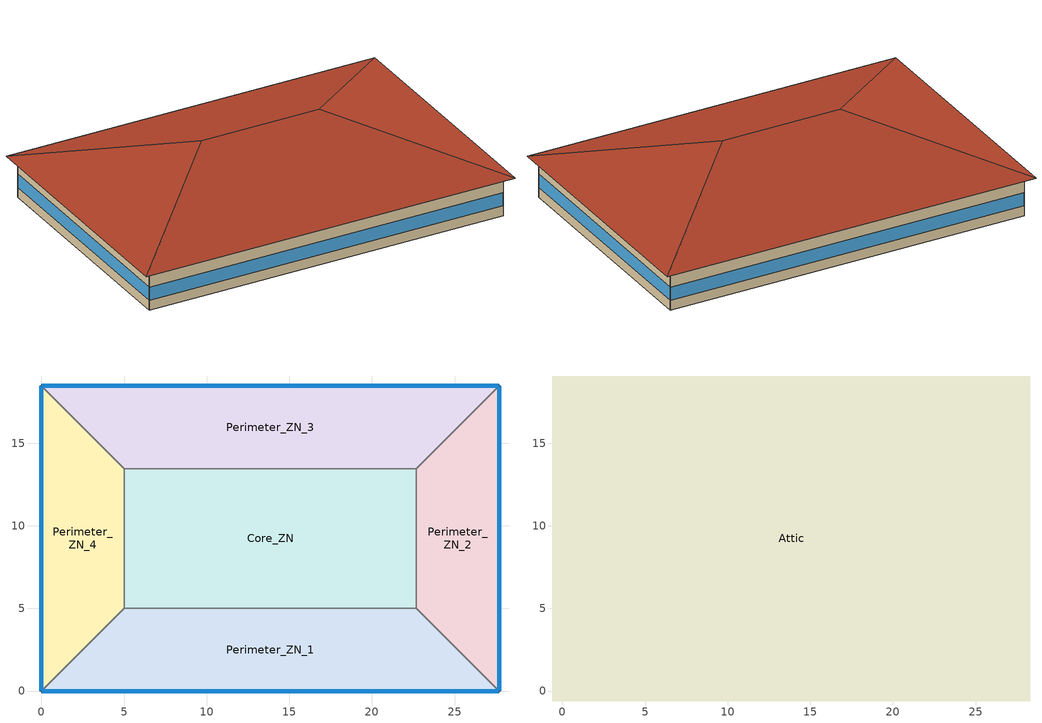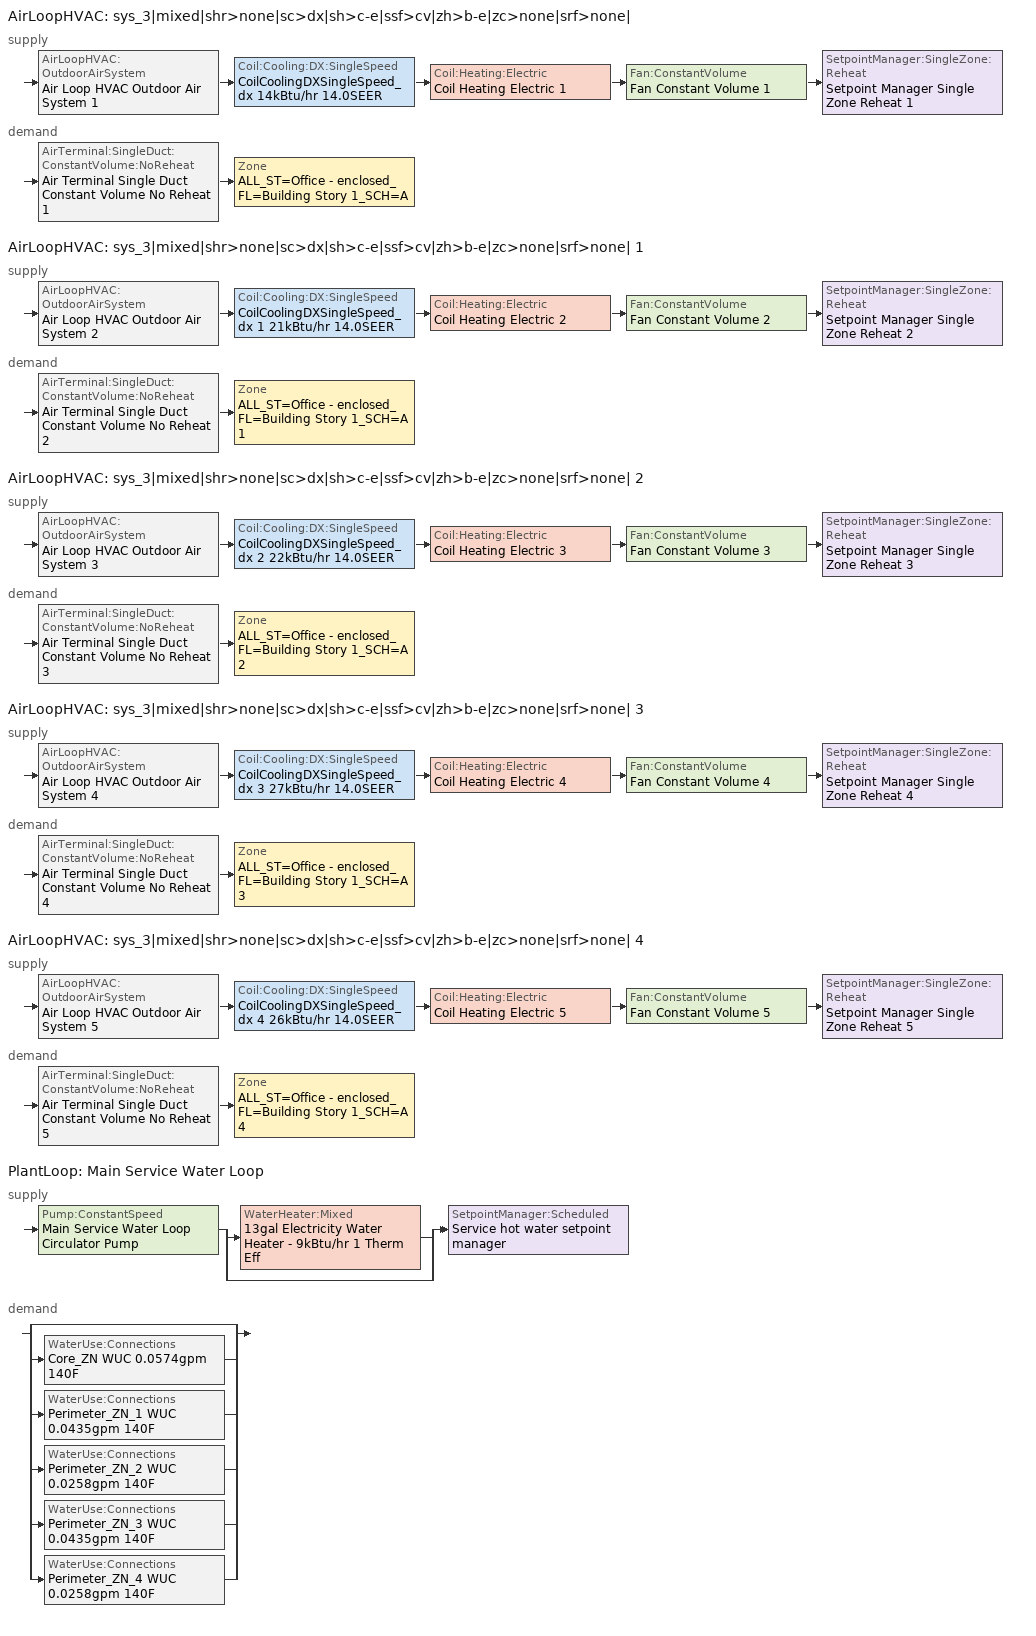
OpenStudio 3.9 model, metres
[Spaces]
Perimeter_ZN_1
 floor foundation (BTAP-Grnd-Floor-Mass:U-0.757_std): 22.69,5 27.69,0 0,0 5,5 z0
 wall outside: 0,0 27.69,0 z0:3.05
 wall to Perimeter_ZN_4: 5,5 0,0 z0:3.05
 wall to Core_ZN: 22.69,5 5,5 z0:3.05
 wall to Perimeter_ZN_2: 27.69,0 22.69,5 z0:3.05
 window (BTAP-Ext-FixedWindow:U=0.220 SHGC=0.600): 0.03,0 27.66,0 z0.76:1.78
Perimeter_ZN_2
 floor foundation (BTAP-Grnd-Floor-Mass:U-0.757_std): 27.69,18.46 27.69,0 22.69,5 22.69,13.46 z0
 wall outside: 27.69,0 27.69,18.46 z0:3.05
 wall to Perimeter_ZN_3: 27.69,18.46 22.69,13.46 z0:3.05
 wall to Core_ZN: 22.69,13.46 22.69,5 z0:3.05
 window (BTAP-Ext-FixedWindow:U=0.220 SHGC=0.600): 27.69,0.03 27.69,18.43 z0.76:1.78
Perimeter_ZN_3
 floor foundation (BTAP-Grnd-Floor-Mass:U-0.757_std): 27.69,18.46 22.69,13.46 5,13.46 0,18.46 z0
 wall outside: 27.69,18.46 0,18.46 z0:3.05
 wall to Core_ZN: 5,13.46 22.69,13.46 z0:3.05
 wall to Perimeter_ZN_4: 0,18.46 5,13.46 z0:3.05
 window (BTAP-Ext-FixedWindow:U=0.220 SHGC=0.600): 27.66,18.46 0.03,18.46 z0.76:1.78
Perimeter_ZN_4
 floor foundation (BTAP-Grnd-Floor-Mass:U-0.757_std): 0,18.46 5,13.46 5,5 0,0 z0
 wall outside: 0,18.46 0,0 z0:3.05
 wall to Core_ZN: 5,5 5,13.46 z0:3.05
 window (BTAP-Ext-FixedWindow:U=0.220 SHGC=0.600): 0,18.43 0,0.03 z0.76:1.78
Core_ZN
 floor foundation (BTAP-Grnd-Floor-Mass:U-0.757_std): 22.69,13.46 22.69,5 5,5 5,13.46 z0
Attic
 floor outside: 28.29,19.06 27.69,18.46 0,18.46 -0.6,19.06 z3.05; -0.6,19.06 0,18.46 0,0 -0.6,-0.6 z3.05; 28.29,19.06 28.29,-0.6 27.69,0 27.69,18.46 z3.05; 27.69,0 28.29,-0.6 -0.6,-0.6 0,0 z3.05
 floor to Perimeter_ZN_4: 0,18.46 5,13.46 5,5 0,0 z3.05
 floor to Perimeter_ZN_1: 22.69,5 27.69,0 0,0 5,5 z3.05
 floor to Perimeter_ZN_2: 27.69,18.46 27.69,0 22.69,5 22.69,13.46 z3.05
 floor to Core_ZN: 22.69,13.46 22.69,5 5,5 5,13.46 z3.05
 floor to Perimeter_ZN_3: 27.69,18.46 22.69,13.46 5,13.46 0,18.46 z3.05
 roof outside: 18.46,9.23,6.33 28.29,-0.6,3.05 28.29,19.06,3.05; 18.46,9.23,6.33 28.29,19.06,3.05 -0.6,19.06,3.05 9.23,9.23,6.33; 9.23,9.23,6.33 -0.6,-0.6,3.05 28.29,-0.6,3.05 18.46,9.23,6.33; 9.23,9.23,6.33 -0.6,19.06,3.05 -0.6,-0.6,3.05
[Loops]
AirLoopHVAC 'sys_3|mixed|shr>none|sc>dx|sh>c-e|ssf>cv|zh>b-e|zc>none|srf>none|'
 supply: AirLoopHVAC:OutdoorAirSystem 'Air Loop HVAC Outdoor Air System 1' > Coil:Cooling:DX:SingleSpeed 'CoilCoolingDXSingleSpeed_dx 14kBtu/hr 14.0SEER' > Coil:Heating:Electric 'Coil Heating Electric 1' > Fan:ConstantVolume 'Fan Constant Volume 1' > SetpointManager:SingleZone:Reheat 'Setpoint Manager Single Zone Reheat 1'
 demand: AirTerminal:SingleDuct:ConstantVolume:NoReheat 'Air Terminal Single Duct Constant Volume No Reheat 1' > Zone 'ALL_ST=Office - enclosed_FL=Building Story 1_SCH=A'
AirLoopHVAC 'sys_3|mixed|shr>none|sc>dx|sh>c-e|ssf>cv|zh>b-e|zc>none|srf>none| 1'
 supply: AirLoopHVAC:OutdoorAirSystem 'Air Loop HVAC Outdoor Air System 2' > Coil:Cooling:DX:SingleSpeed 'CoilCoolingDXSingleSpeed_dx 1 21kBtu/hr 14.0SEER' > Coil:Heating:Electric 'Coil Heating Electric 2' > Fan:ConstantVolume 'Fan Constant Volume 2' > SetpointManager:SingleZone:Reheat 'Setpoint Manager Single Zone Reheat 2'
 demand: AirTerminal:SingleDuct:ConstantVolume:NoReheat 'Air Terminal Single Duct Constant Volume No Reheat 2' > Zone 'ALL_ST=Office - enclosed_FL=Building Story 1_SCH=A 1'
AirLoopHVAC 'sys_3|mixed|shr>none|sc>dx|sh>c-e|ssf>cv|zh>b-e|zc>none|srf>none| 2'
 supply: AirLoopHVAC:OutdoorAirSystem 'Air Loop HVAC Outdoor Air System 3' > Coil:Cooling:DX:SingleSpeed 'CoilCoolingDXSingleSpeed_dx 2 22kBtu/hr 14.0SEER' > Coil:Heating:Electric 'Coil Heating Electric 3' > Fan:ConstantVolume 'Fan Constant Volume 3' > SetpointManager:SingleZone:Reheat 'Setpoint Manager Single Zone Reheat 3'
 demand: AirTerminal:SingleDuct:ConstantVolume:NoReheat 'Air Terminal Single Duct Constant Volume No Reheat 3' > Zone 'ALL_ST=Office - enclosed_FL=Building Story 1_SCH=A 2'
AirLoopHVAC 'sys_3|mixed|shr>none|sc>dx|sh>c-e|ssf>cv|zh>b-e|zc>none|srf>none| 3'
 supply: AirLoopHVAC:OutdoorAirSystem 'Air Loop HVAC Outdoor Air System 4' > Coil:Cooling:DX:SingleSpeed 'CoilCoolingDXSingleSpeed_dx 3 27kBtu/hr 14.0SEER' > Coil:Heating:Electric 'Coil Heating Electric 4' > Fan:ConstantVolume 'Fan Constant Volume 4' > SetpointManager:SingleZone:Reheat 'Setpoint Manager Single Zone Reheat 4'
 demand: AirTerminal:SingleDuct:ConstantVolume:NoReheat 'Air Terminal Single Duct Constant Volume No Reheat 4' > Zone 'ALL_ST=Office - enclosed_FL=Building Story 1_SCH=A 3'
AirLoopHVAC 'sys_3|mixed|shr>none|sc>dx|sh>c-e|ssf>cv|zh>b-e|zc>none|srf>none| 4'
 supply: AirLoopHVAC:OutdoorAirSystem 'Air Loop HVAC Outdoor Air System 5' > Coil:Cooling:DX:SingleSpeed 'CoilCoolingDXSingleSpeed_dx 4 26kBtu/hr 14.0SEER' > Coil:Heating:Electric 'Coil Heating Electric 5' > Fan:ConstantVolume 'Fan Constant Volume 5' > SetpointManager:SingleZone:Reheat 'Setpoint Manager Single Zone Reheat 5'
 demand: AirTerminal:SingleDuct:ConstantVolume:NoReheat 'Air Terminal Single Duct Constant Volume No Reheat 5' > Zone 'ALL_ST=Office - enclosed_FL=Building Story 1_SCH=A 4'
PlantLoop 'Main Service Water Loop'
 supply: Pump:ConstantSpeed 'Main Service Water Loop Circulator Pump' > split
  | WaterHeater:Mixed '13gal Electricity Water Heater - 9kBtu/hr 1 Therm Eff'
  | bypass
  join > SetpointManager:Scheduled 'Service hot water setpoint manager'
 demand: split
  | bypass
  | WaterUse:Connections 'Core_ZN WUC 0.0574gpm 140F'
  | WaterUse:Connections 'Perimeter_ZN_1 WUC 0.0435gpm 140F'
  | WaterUse:Connections 'Perimeter_ZN_2 WUC 0.0258gpm 140F'
  | WaterUse:Connections 'Perimeter_ZN_3 WUC 0.0435gpm 140F'
  | WaterUse:Connections 'Perimeter_ZN_4 WUC 0.0258gpm 140F'
[Site]
Calgary Intl AP_AB_CAN: Latitude {deg}=51.11; Longitude {deg}=-114.02; Time Zone {hr}=-7; Elevation {m}=1084.1; Terrain=City
[Building]
SmallOffice: North Axis {deg}=0; Default Construction Set=BTAP-Mass at hdd = 5000.0; Standards Number of Stories=1; Standards Number of Above Ground Stories=1; Standards Template=NECB2011; Standards Building Type=SmallOffice
[Site:WaterMainsTemperature]
Calculation Method=Correlation; Annual Average Outdoor Air Temperature {C}=4.69167; Maximum Difference In Monthly Average Outdoor Air Temperatures {deltaC}=24.6
[Site:GroundTemperature:BuildingSurface]
19.527, 19.502, 19.536, 19.598, 20.002, 21.64, 22.225, 22.375, 21.449, 20.121, 19.802, 19.633
[SizingPeriod:DesignDay] Barometric Pressure {Pa}=88961; Rain Indicator=No; Snow Indicator=No; Day of Month=21; Daylight Saving Time Indicator=No; Humidity Condition Type=Wetbulb; Dry-Bulb Temperature Range Modifier Type=DefaultMultipliers
Name | Maximum Dry-Bulb Temperature {C} | Daily Dry-Bulb Temperature Range {deltaC} | Wind Speed {m/s} | Wind Direction {deg} | Month | Day Type | Wetbulb or DewPoint at Maximum Dry-Bulb {C} | Solar Model Indicator | ASHRAE Clear Sky Optical Depth for Beam Irradiance | ASHRAE Clear Sky Optical Depth for Diffuse Irradiance | Sky Clearness
Calgary Intl AP Ann Clg .4% Condns DB=>MWB | 28.8 | 12.3 | 4.5 | 160 | 7 | SummerDesignDay | 16 | ASHRAETau | 0.34 | 2.419
Calgary Intl AP Ann Clg .4% Condns WB=>MDB | 25.5 | 12.3 | 4.5 | 160 | 7 | SummerDesignDay | 17.8 | ASHRAETau | 0.34 | 2.419
Calgary Intl AP Ann Htg 99.6% Condns DB | -27.7 | 0 | 2.7 | 200 | 1 | WinterDesignDay | -27.7 | ASHRAEClearSky |  |  | 0
[ClimateZones]
Climate Zone Institution Name 1=ASHRAE; Climate Zone Document Name 1=ANSI/ASHRAE Standard 169; Climate Zone Document Year 1=2006; Climate Zone Value 1=7
[Site:GroundTemperature:Shallow]
-1.6, -5.4, -6.4, -5.5, -0.4, 5.3, 10.8, 14.7, 15.8, 14, 9.5, 4
[Site:GroundTemperature:Deep]
4, 1.3, -0.4, -0.9, 0.1, 2.3, 5.2, 8, 9.9, 10.3, 9.2, 7
[Site:GroundTemperature:FCfactorMethod]
January Ground Temperature {C}=5.5; February Ground Temperature {C}=-2; March Ground Temperature {C}=-7.6; April Ground Temperature {C}=-6.3; May Ground Temperature {C}=-6.6; June Ground Temperature {C}=-0.3; July Ground Temperature {C}=4.9; August Ground Temperature {C}=10.2; September Ground Temperature {C}=13.8; October Ground Temperature {C}=17; November Ground Temperature {C}=16.6; December Ground Temperature {C}=11.1
[Material:NoMass] Roughness=Smooth; Thermal Absorptance=0.9; Solar Absorptance=0.7
Name | Thermal Resistance {m2-K/W} | Visible Absorptance
Typical Carpet Pad; Typical Carpet Pad 1 | 0.21648 | 0.8
Typical Insulation 1 | 5.91238 | 0.7
Typical Insulation 2 | 4.49096 | 0.7
Typical Insulation 3 | 6.17282 | 0.7
Typical Carpet Pad 2 | 1.25503 | 0.8
Typical Carpet Pad 3; Typical Carpet Pad 4 | 3.45515 | 0.8
Typical Insulation 4 | 0.454528 | 0.7
Typical Insulation 5 | 0.454545 | 0.7
[Material]
Name | Roughness | Thickness {m} | Conductivity {W/m-K} | Density {kg/m3} | Specific Heat {J/kg-K} | Thermal Absorptance | Solar Absorptance | Visible Absorptance
G05 25mm wood | MediumSmooth | 0.0254 | 0.15 | 608 | 1630 | 0.9 | 0.5 | 0.5
100mm Normalweight concrete floor 1 | MediumSmooth | 0.1016 | 2.31 | 2322 | 832
G01 13mm gypsum board 1 | Smooth | 0.0127 | 0.16 | 800 | 1090 | 0.9 | 0.7 | 0.5
4 in. Normalweight Concrete Floor 1 | MediumRough | 0.1016 | 2.31 | 2322 | 832 | 0.9 | 0.7 | 0.7
1IN Stucco 1 | Smooth | 0.0253 | 0.6918 | 1858 | 837 | 0.9 | 0.7 | 0.92
8IN CONCRETE HW RefBldg 1 | Rough | 0.2032 | 1.311 | 2240 | 836.8 | 0.9 | 0.7 | 0.7
1/2IN Gypsum 1 | Smooth | 0.0127 | 0.16 | 784.9 | 830 | 0.9 | 0.4 | 0.4
Metal Roof Surface 1; F08 Metal surface 1 | Smooth | 0.0008 | 45.28 | 7824 | 500 | 0.9 | 0.7 | 0.7
6 in. Normalweight Concrete Floor 1; 6 in. Normalweight Concrete Floor 2; 6 in. Normalweight Concrete Floor 3 | MediumRough | 0.1524 | 2.31 | 2322 | 832 | 0.9 | 0.7 | 0.7
Expanded Polystyrene | MediumSmooth | 0.0363959 | 0.029 | 29 | 1210
[Construction]
BTAP-Int-Partition; BTAP-Int-Door: G05 25mm wood
BTAP-Int-Floor: 100mm Normalweight concrete floor 1, Typical Carpet Pad
BTAP-Int-Wall: G01 13mm gypsum board 1, G01 13mm gypsum board 1
BTAP-Int-Ceiling: Typical Carpet Pad, 100mm Normalweight concrete floor 1
BTAP-Int-Window: SimpleGlazing
BTAP-Ext-Floor-Mass:U-0.162: Typical Insulation 1, 4 in. Normalweight Concrete Floor 1, Typical Carpet Pad 1
BTAP-Ext-Wall-Mass:U-0.21: 1IN Stucco 1, 8IN CONCRETE HW RefBldg 1, Typical Insulation 2, 1/2IN Gypsum 1
BTAP-Ext-Roof-Metal:U-0.162: Metal Roof Surface 1, Typical Insulation 3
BTAP-Grnd-Floor-Mass:U-0.757: 6 in. Normalweight Concrete Floor 1, Typical Carpet Pad 2
BTAP-Grnd-Wall-Mass:U-0.284: 6 in. Normalweight Concrete Floor 2, Typical Carpet Pad 3
BTAP-Grnd-Roof-Mass:U-0.284: 6 in. Normalweight Concrete Floor 3, Typical Carpet Pad 4
BTAP-Ext-FixedWindow:U=0.220 SHGC=0.600; BTAP-Ext-GlassDoors:U=0.220 SHGC=0.600; BTAP-Ext-Skylights:U=0.220 SHGC=0.600; BTAP-Ext-DaylightDomes:U=0.220 SHGC=0.600; BTAP-Ext-DaylightDiffuser:U=0.220 SHGC=0.600: SimpleGlazing:U=0.220 SHGC=0.600
BTAP-Ext-Door:U-2.2: F08 Metal surface 1, Typical Insulation 4
BTAP-Ext-OverHeadDoor:U-2.2: Typical Insulation 5
BTAP-Grnd-Floor-Mass:U-0.757_std: 6 in. Normalweight Concrete Floor 1, Expanded Polystyrene
[DefaultConstructionSet]
BTAP-Mass at hdd = 5000.0: Default Exterior Surface Constructions=BTAP-Mass at hdd = 5000.0; Default Interior Surface Constructions=Default Surface Constructions 2; Default Ground Contact Surface Constructions=BTAP-Mass at hdd = 5000.0 1; Default Exterior SubSurface Constructions=BTAP-Mass at hdd = 5000.0; Default Interior SubSurface Constructions=Default Sub Surface Constructions 2; Interior Partition Construction=BTAP-Int-Partition
[DefaultSurfaceConstructions]
Name | Floor Construction | Wall Construction | Roof Ceiling Construction
Default Surface Constructions 2 | BTAP-Int-Floor | BTAP-Int-Wall | BTAP-Int-Ceiling
BTAP-Mass at hdd = 5000.0 | BTAP-Ext-Floor-Mass:U-0.162 | BTAP-Ext-Wall-Mass:U-0.21 | BTAP-Ext-Roof-Metal:U-0.162
BTAP-Mass at hdd = 5000.0 1 | BTAP-Grnd-Floor-Mass:U-0.757 | BTAP-Grnd-Wall-Mass:U-0.284 | BTAP-Grnd-Roof-Mass:U-0.284
[DefaultSubSurfaceConstructions]
Name | Fixed Window Construction | Operable Window Construction | Door Construction | Glass Door Construction | Overhead Door Construction | Skylight Construction | Tubular Daylight Dome Construction | Tubular Daylight Diffuser Construction
Default Sub Surface Constructions 2 | BTAP-Int-Window | BTAP-Int-Window | BTAP-Int-Door
BTAP-Mass at hdd = 5000.0 | BTAP-Ext-FixedWindow:U=0.220 SHGC=0.600 | BTAP-Ext-FixedWindow:U=0.220 SHGC=0.600 | BTAP-Ext-Door:U-2.2 | BTAP-Ext-GlassDoors:U=0.220 SHGC=0.600 | BTAP-Ext-OverHeadDoor:U-2.2 | BTAP-Ext-Skylights:U=0.220 SHGC=0.600 | BTAP-Ext-DaylightDomes:U=0.220 SHGC=0.600 | BTAP-Ext-DaylightDiffuser:U=0.220 SHGC=0.600
[WindowMaterial:SimpleGlazingSystem] U-Factor {W/m2-K}=2.2; Solar Heat Gain Coefficient=0.6; Visible Transmittance=0.21
SimpleGlazing; SimpleGlazing:U=0.220 SHGC=0.600
[Space] Volume {m3}=Autocalculate
Name | Space Type | Building Story | Thermal Zone | Part of Total Floor Area
Perimeter_ZN_1 | Space Function Office - enclosed | Building Story 1 | ALL_ST=Office - enclosed_FL=Building Story 1_SCH=A 4 | Yes
Attic | Space Function - undefined - | Building Story 2 | ALL_ST=- undefined -_FL=Building Story 2_SCH=A | No
Perimeter_ZN_2 | Space Function Office - enclosed | Building Story 1 | ALL_ST=Office - enclosed_FL=Building Story 1_SCH=A 2 | Yes
Perimeter_ZN_3 | Space Function Office - enclosed | Building Story 1 | ALL_ST=Office - enclosed_FL=Building Story 1_SCH=A 1 | Yes
Perimeter_ZN_4 | Space Function Office - enclosed | Building Story 1 | ALL_ST=Office - enclosed_FL=Building Story 1_SCH=A 3 | Yes
Core_ZN | Space Function Office - enclosed | Building Story 1 | ALL_ST=Office - enclosed_FL=Building Story 1_SCH=A | Yes
[BuildingStory]
Name | Nominal Z Coordinate {m}
Building Story 1 | 0
Building Story 2 | 3.05
[SpaceType] Standards Building Type=Space Function
Name | Default Schedule Set | Design Specification Outdoor Air Object | Standards Space Type
Space Function - undefined - | Space Function - undefined - Schedule Set | Space Function - undefined - Ventilation | - undefined -
Space Function Office - enclosed | Space Function Office - enclosed Schedule Set | Space Function Office - enclosed Ventilation | Office - enclosed
[DesignSpecification:OutdoorAir]
Name | Outdoor Air Flow per Person {m3/s-person} | Outdoor Air Flow per Floor Area {m3/s-m2} | Outdoor Air Flow Air Changes per Hour {1/hr} | Outdoor Air Method
Space Function - undefined - Ventilation | 0 | 0 | 0
Space Function Office - enclosed Ventilation | 0.0142092 |  |  | Sum
[DefaultScheduleSet]
Name | Number of People Schedule | People Activity Level Schedule | Lighting Schedule | Electric Equipment Schedule
Space Function - undefined - Schedule Set
Space Function Office - enclosed Schedule Set | NECB-A-Occupancy | NECB-Activity | NECB-A-Lighting | NECB-A-Electric-Equipment
[ThermostatSetpoint:DualSetpoint]
Name | Heating Setpoint Temperature Schedule | Cooling Setpoint Temperature Schedule
Space Function Office - enclosed Thermostat 11; Space Function Office - enclosed Thermostat 12; Space Function Office - enclosed Thermostat 13; Space Function Office - enclosed Thermostat 14; Space Function Office - enclosed Thermostat 15 | NECB-A-Thermostat Setpoint-Heating | NECB-A-Thermostat Setpoint-Cooling
Space Function - undefined - Thermostat 3
[People:Definition]
Space Function Office - enclosed People Definition: Number of People Calculation Method=People/Area; People per Space Floor Area {person/m2}=0.0500522; Fraction Radiant=0.3
[People]
Space Function Office - enclosed People: People Definition=Space Function Office - enclosed People Definition; Space or SpaceType=Space Function Office - enclosed; Work Efficiency Schedule=Work Efficiency Schedule; Clothing Insulation Schedule=Clothing Schedule; Air Velocity Schedule=Air Velocity Schedule; Multiplier=1
[Lights:Definition]
Space Function Office - enclosed Lights Definition: Design Level Calculation Method=Watts/Area; Watts per Space Floor Area {W/m2}=11.8999; Fraction Radiant=0.5; Fraction Visible=0.2
[Lights]
Space Function Office - enclosed Lights: Lights Definition=Space Function Office - enclosed Lights Definition; Space or SpaceType=Space Function Office - enclosed; Fraction Replaceable=1
[ElectricEquipment:Definition]
Space Function Office - enclosed Elec Equip Definition: Design Level Calculation Method=Watts/Area; Watts per Space Floor Area {W/m2}=7.49994; Fraction Radiant=0.5
[ElectricEquipment]
Space Function Office - enclosed Elec Equip: Electric Equipment Definition=Space Function Office - enclosed Elec Equip Definition; Space or SpaceType=Space Function Office - enclosed
[SpaceInfiltration:DesignFlowRate] Schedule=Always On Discrete; Design Flow Rate Calculation Method=Flow/ExteriorArea; Constant Term Coefficient=0; Temperature Term Coefficient=0; Velocity Term Coefficient=0.224; Velocity Squared Term Coefficient=0
Name | Space or SpaceType | Flow per Exterior Surface Area {m3/s-m2}
Attic Infiltration | Attic | 0.000228332
Perimeter_ZN_1 Infiltration | Perimeter_ZN_1 | 0.00025
Perimeter_ZN_2 Infiltration | Perimeter_ZN_2 | 0.00025
Perimeter_ZN_3 Infiltration | Perimeter_ZN_3 | 0.00025
Perimeter_ZN_4 Infiltration | Perimeter_ZN_4 | 0.00025
[ThermalZone] Use Ideal Air Loads=No
Name | Thermostat | Primary Daylighting Control | Fraction of Zone Controlled by Primary Daylighting Control
ALL_ST=Office - enclosed_FL=Building Story 1_SCH=A | Space Function Office - enclosed Thermostat 11
ALL_ST=Office - enclosed_FL=Building Story 1_SCH=A 1 | Space Function Office - enclosed Thermostat 12 | Perimeter_ZN_3 daylighting control | 1
ALL_ST=Office - enclosed_FL=Building Story 1_SCH=A 2 | Space Function Office - enclosed Thermostat 13 | Perimeter_ZN_2 daylighting control | 1
ALL_ST=- undefined -_FL=Building Story 2_SCH=A | Space Function - undefined - Thermostat 3
ALL_ST=Office - enclosed_FL=Building Story 1_SCH=A 3 | Space Function Office - enclosed Thermostat 14 | Perimeter_ZN_4 daylighting control | 1
ALL_ST=Office - enclosed_FL=Building Story 1_SCH=A 4 | Space Function Office - enclosed Thermostat 15 | Perimeter_ZN_1 daylighting control | 1
[Sizing:Zone] Zone Cooling Design Supply Air Temperature {C}=14; Zone Heating Design Supply Air Temperature {C}=40; Zone Cooling Design Supply Air Humidity Ratio {kg-H2O/kg-air}=0.0085; Zone Heating Design Supply Air Humidity Ratio {kg-H2O/kg-air}=0.008; Cooling Design Air Flow Method=DesignDay; Heating Design Air Flow Method=DesignDay; Account for Dedicated Outdoor Air System=No; Dedicated Outdoor Air System Control Strategy=NeutralSupplyAir; Dedicated Outdoor Air Low Setpoint Temperature for Design {C}=autosize; Dedicated Outdoor Air High Setpoint Temperature for Design {C}=autosize; Zone Load Sizing Method=Sensible Load Only No Latent Load; Zone Latent Cooling Design Supply Air Humidity Ratio Input Method=HumidityRatioDifference; Zone Cooling Design Supply Air Humidity Ratio Difference {kgWater/kgDryAir}=0.005; Zone Latent Heating Design Supply Air Humidity Ratio Input Method=HumidityRatioDifference; Zone Humidification Design Supply Air Humidity Ratio Difference {kgWater/kgDryAir}=0.005; Sizing Option=Coincident
Name | Zone Cooling Design Supply Air Temperature Input Method | Zone Cooling Design Supply Air Temperature Difference {deltaC} | Zone Heating Design Supply Air Temperature Input Method | Zone Heating Design Supply Air Temperature Difference {deltaC} | Zone Heating Sizing Factor | Zone Cooling Sizing Factor
ALL_ST=Office - enclosed_FL=Building Story 1_SCH=A; ALL_ST=Office - enclosed_FL=Building Story 1_SCH=A 1; ALL_ST=Office - enclosed_FL=Building Story 1_SCH=A 2; ALL_ST=Office - enclosed_FL=Building Story 1_SCH=A 3; ALL_ST=Office - enclosed_FL=Building Story 1_SCH=A 4 | TemperatureDifference | 11 | TemperatureDifference | 21 | 1.3 | 1.1
ALL_ST=- undefined -_FL=Building Story 2_SCH=A | SupplyAirTemperature | 11.11 | SupplyAirTemperature | 11.11
[Zone equipment]
ALL_ST=Office - enclosed_FL=Building Story 1_SCH=A: Zone HVAC Baseboard Convective Electric 1, Air Terminal Single Duct Constant Volume No Reheat 1
ALL_ST=Office - enclosed_FL=Building Story 1_SCH=A 1: Zone HVAC Baseboard Convective Electric 2, Air Terminal Single Duct Constant Volume No Reheat 2
ALL_ST=Office - enclosed_FL=Building Story 1_SCH=A 2: Zone HVAC Baseboard Convective Electric 3, Air Terminal Single Duct Constant Volume No Reheat 3
ALL_ST=Office - enclosed_FL=Building Story 1_SCH=A 3: Zone HVAC Baseboard Convective Electric 4, Air Terminal Single Duct Constant Volume No Reheat 4
ALL_ST=Office - enclosed_FL=Building Story 1_SCH=A 4: Zone HVAC Baseboard Convective Electric 5, Air Terminal Single Duct Constant Volume No Reheat 5
[Foundation:Kiva]
Bldg Kiva Foundation: Wall Height Above Grade {m}=0; Wall Depth Below Slab {m}=0
[SurfaceProperty:ExposedFoundationPerimeter] Exposed Perimeter Calculation Method=TotalExposedPerimeter
Name | Total Exposed Perimeter {m}
Core_ZN_floor | 0
Perimeter_ZN_3_floor; Perimeter_ZN_1_floor | 27.69
Perimeter_ZN_2_floor; Perimeter_ZN_4_floor | 18.46
[Foundation:Kiva:Settings]

[AirLoopHVAC] Design Supply Air Flow Rate {m3/s}=autosize; Design Return Air Flow Fraction of Supply Air Flow=1
Name | Availability Schedule
sys_3|mixed|shr>none|sc>dx|sh>c-e|ssf>cv|zh>b-e|zc>none|srf>none| | sys_3|mixed|shr>none|sc>dx|sh>c-e|ssf>cv|zh>b-e|zc>none|srf>none| Occ Sch
sys_3|mixed|shr>none|sc>dx|sh>c-e|ssf>cv|zh>b-e|zc>none|srf>none| 1 | sys_3|mixed|shr>none|sc>dx|sh>c-e|ssf>cv|zh>b-e|zc>none|srf>none| 1 Occ Sch
sys_3|mixed|shr>none|sc>dx|sh>c-e|ssf>cv|zh>b-e|zc>none|srf>none| 2 | sys_3|mixed|shr>none|sc>dx|sh>c-e|ssf>cv|zh>b-e|zc>none|srf>none| 2 Occ Sch
sys_3|mixed|shr>none|sc>dx|sh>c-e|ssf>cv|zh>b-e|zc>none|srf>none| 3 | sys_3|mixed|shr>none|sc>dx|sh>c-e|ssf>cv|zh>b-e|zc>none|srf>none| 3 Occ Sch
sys_3|mixed|shr>none|sc>dx|sh>c-e|ssf>cv|zh>b-e|zc>none|srf>none| 4 | sys_3|mixed|shr>none|sc>dx|sh>c-e|ssf>cv|zh>b-e|zc>none|srf>none| 4 Occ Sch
[Sizing:System] Type of Load to Size On=Sensible; Design Outdoor Air Flow Rate {m3/s}=Autosize; Central Heating Maximum System Air Flow Ratio=1; Preheat Design Temperature {C}=7; Preheat Design Humidity Ratio {kg-H2O/kg-Air}=0.008; Precool Design Temperature {C}=13; Precool Design Humidity Ratio {kg-H2O/kg-Air}=0.008; Central Cooling Design Supply Air Temperature {C}=13; Central Heating Design Supply Air Temperature {C}=43; Sizing Option=NonCoincident; 100% Outdoor Air in Cooling=No; 100% Outdoor Air in Heating=No; Central Cooling Design Supply Air Humidity Ratio {kg-H2O/kg-Air}=0.0085; Central Heating Design Supply Air Humidity Ratio {kg-H2O/kg-Air}=0.008; Cooling Design Air Flow Method=DesignDay; Cooling Design Air Flow Rate {m3/s}=0; Heating Design Air Flow Method=DesignDay; Heating Design Air Flow Rate {m3/s}=0; System Outdoor Air Method=ZoneSum; Zone Maximum Outdoor Air Fraction=1; Cooling Supply Air Flow Rate Per Floor Area {m3/s-m2}=0.00996765; Cooling Fraction of Autosized Cooling Supply Air Flow Rate=1; Cooling Supply Air Flow Rate Per Unit Cooling Capacity {m3/s-W}=3.94755e-05; Heating Supply Air Flow Rate Per Floor Area {m3/s-m2}=0.00996765; Heating Fraction of Autosized Heating Supply Air Flow Rate=1; Heating Fraction of Autosized Cooling Supply Air Flow Rate=1; Heating Supply Air Flow Rate Per Unit Heating Capacity {m3/s-W}=3.15882e-05; Cooling Design Capacity Method=CoolingDesignCapacity; Cooling Design Capacity {W}=autosize; Cooling Design Capacity Per Floor Area {W/m2}=234.7; Fraction of Autosized Cooling Design Capacity=1; Heating Design Capacity Method=HeatingDesignCapacity; Heating Design Capacity {W}=autosize; Heating Design Capacity Per Floor Area {W/m2}=157; Fraction of Autosized Heating Design Capacity=1; Central Cooling Capacity Control Method=OnOff; Occupant Diversity=autosize
sys_3|mixed|shr>none|sc>dx|sh>c-e|ssf>cv|zh>b-e|zc>none|srf>none|; sys_3|mixed|shr>none|sc>dx|sh>c-e|ssf>cv|zh>b-e|zc>none|srf>none| 1; sys_3|mixed|shr>none|sc>dx|sh>c-e|ssf>cv|zh>b-e|zc>none|srf>none| 2; sys_3|mixed|shr>none|sc>dx|sh>c-e|ssf>cv|zh>b-e|zc>none|srf>none| 3; sys_3|mixed|shr>none|sc>dx|sh>c-e|ssf>cv|zh>b-e|zc>none|srf>none| 4
[Fan:ConstantVolume] Availability Schedule=Always On Discrete; Fan Total Efficiency=0.39975; Pressure Rise {Pa}=640; Maximum Flow Rate {m3/s}=AutoSize; Motor Efficiency=0.615
Fan Constant Volume 1; Fan Constant Volume 2; Fan Constant Volume 3; Fan Constant Volume 4; Fan Constant Volume 5
[Coil:Cooling:DX:SingleSpeed] Availability Schedule=Always On Discrete; Rated Total Cooling Capacity {W}=autosize; Rated Sensible Heat Ratio=autosize; Rated COP {W/W}=3.8248; Rated Air Flow Rate {m3/s}=autosize; Rated Evaporator Fan Power Per Volume Flow Rate 2017 {W/(m3/s)}=773.3; Rated Evaporator Fan Power Per Volume Flow Rate 2023 {W/(m3/s)}=934.4; Total Cooling Capacity Function of Temperature Curve=DXCOOL-NECB2011-REF-CAPFT; Total Cooling Capacity Function of Flow Fraction Curve=DXCOOL-NECB2011-REF-CAPFFLOW; Energy Input Ratio Function of Temperature Curve=DXCOOL-NECB2011-REF-COOLEIRFT; Energy Input Ratio Function of Flow Fraction Curve=DXCOOL-NECB2011-REF-COOLEIRFFLOW; Part Load Fraction Correlation Curve=DXCOOL-NECB2011-REF-COOLPLFFPLR; Minimum Outdoor Dry-Bulb Temperature for Compressor Operation {C}=-25; Nominal Time for Condensate Removal to Begin {s}=0; Ratio of Initial Moisture Evaporation Rate and Steady State Latent Capacity=0; Maximum Cycling Rate {cycles/hr}=0; Latent Capacity Time Constant {s}=0; Condenser Type=AirCooled; Evaporative Condenser Effectiveness=0.9; Evaporative Condenser Air Flow Rate {m3/s}=autosize; Evaporative Condenser Pump Rated Power Consumption {W}=autosize; Crankcase Heater Capacity {W}=0; Maximum Outdoor Dry-Bulb Temperature for Crankcase Heater Operation {C}=10; Basin Heater Capacity {W/K}=0; Basin Heater Setpoint Temperature {C}=2
CoilCoolingDXSingleSpeed_dx 14kBtu/hr 14.0SEER; CoilCoolingDXSingleSpeed_dx 1 21kBtu/hr 14.0SEER; CoilCoolingDXSingleSpeed_dx 2 22kBtu/hr 14.0SEER; CoilCoolingDXSingleSpeed_dx 3 27kBtu/hr 14.0SEER; CoilCoolingDXSingleSpeed_dx 4 26kBtu/hr 14.0SEER
[Coil:Heating:Electric] Availability Schedule=Always On Discrete
Coil Heating Electric 1; Coil Heating Electric 2; Coil Heating Electric 3; Coil Heating Electric 4; Coil Heating Electric 5
[Controller:OutdoorAir] Minimum Outdoor Air Flow Rate {m3/s}=autosize; Maximum Outdoor Air Flow Rate {m3/s}=Autosize; Economizer Control Type=NoEconomizer; Economizer Control Action Type=ModulateFlow; Economizer Maximum Limit Dry-Bulb Temperature {C}=28; Economizer Maximum Limit Enthalpy {J/kg}=64000; Economizer Minimum Limit Dry-Bulb Temperature {C}=-100; Lockout Type=NoLockout; Minimum Limit Type=FixedMinimum; High Humidity Control=No; High Humidity Outdoor Air Flow Ratio=1; Control High Indoor Humidity Based on Outdoor Humidity Ratio=Yes; Heat Recovery Bypass Control Type=BypassWhenWithinEconomizerLimits; Economizer Operation Staging=InterlockedWithMechanicalCooling
Name | Minimum Outdoor Air Schedule | Controller Mechanical Ventilation
Controller Outdoor Air 1 | sys_3|mixed|shr>none|sc>dx|sh>c-e|ssf>cv|zh>b-e|zc>none|srf>none| Occ Sch | Controller Mechanical Ventilation 1
Controller Outdoor Air 2 | sys_3|mixed|shr>none|sc>dx|sh>c-e|ssf>cv|zh>b-e|zc>none|srf>none| 1 Occ Sch | Controller Mechanical Ventilation 2
Controller Outdoor Air 3 | sys_3|mixed|shr>none|sc>dx|sh>c-e|ssf>cv|zh>b-e|zc>none|srf>none| 2 Occ Sch | Controller Mechanical Ventilation 3
Controller Outdoor Air 4 | sys_3|mixed|shr>none|sc>dx|sh>c-e|ssf>cv|zh>b-e|zc>none|srf>none| 3 Occ Sch | Controller Mechanical Ventilation 4
Controller Outdoor Air 5 | sys_3|mixed|shr>none|sc>dx|sh>c-e|ssf>cv|zh>b-e|zc>none|srf>none| 4 Occ Sch | Controller Mechanical Ventilation 5
[Controller:MechanicalVentilation] Availability Schedule=Always On Discrete; System Outdoor Air Method=ZoneSum
Controller Mechanical Ventilation 1; Controller Mechanical Ventilation 2; Controller Mechanical Ventilation 3; Controller Mechanical Ventilation 4; Controller Mechanical Ventilation 5
[AirLoopHVAC:OutdoorAirSystem]
Name | Controller
Air Loop HVAC Outdoor Air System 1 | Controller Outdoor Air 1
Air Loop HVAC Outdoor Air System 2 | Controller Outdoor Air 2
Air Loop HVAC Outdoor Air System 3 | Controller Outdoor Air 3
Air Loop HVAC Outdoor Air System 4 | Controller Outdoor Air 4
Air Loop HVAC Outdoor Air System 5 | Controller Outdoor Air 5
[SetpointManager:SingleZone:Reheat] Minimum Supply Air Temperature {C}=13; Maximum Supply Air Temperature {C}=43
Name | Control Zone
Setpoint Manager Single Zone Reheat 1 | ALL_ST=Office - enclosed_FL=Building Story 1_SCH=A
Setpoint Manager Single Zone Reheat 2 | ALL_ST=Office - enclosed_FL=Building Story 1_SCH=A 1
Setpoint Manager Single Zone Reheat 3 | ALL_ST=Office - enclosed_FL=Building Story 1_SCH=A 2
Setpoint Manager Single Zone Reheat 4 | ALL_ST=Office - enclosed_FL=Building Story 1_SCH=A 3
Setpoint Manager Single Zone Reheat 5 | ALL_ST=Office - enclosed_FL=Building Story 1_SCH=A 4
[ZoneHVAC:Baseboard:Convective:Electric] Availability Schedule=Always On Discrete; Nominal Capacity {W}=autosize; Efficiency=1
Zone HVAC Baseboard Convective Electric 1; Zone HVAC Baseboard Convective Electric 2; Zone HVAC Baseboard Convective Electric 3; Zone HVAC Baseboard Convective Electric 4; Zone HVAC Baseboard Convective Electric 5
[AirTerminal:SingleDuct:ConstantVolume:NoReheat] Availability Schedule=Always On Discrete; Maximum Air Flow Rate {m3/s}=AutoSize
Air Terminal Single Duct Constant Volume No Reheat 1; Air Terminal Single Duct Constant Volume No Reheat 2; Air Terminal Single Duct Constant Volume No Reheat 3; Air Terminal Single Duct Constant Volume No Reheat 4; Air Terminal Single Duct Constant Volume No Reheat 5
[PlantLoop]
Main Service Water Loop: Glycol Concentration=0; Maximum Loop Temperature {C}=60; Minimum Loop Temperature {C}=51.6667; Plant Loop Volume {m3}=Autocalculate; Load Distribution Scheme=Optimal
[Sizing:Plant]
Main Service Water Loop: Loop Type=Heating; Design Loop Exit Temperature {C}=60; Loop Design Temperature Difference {deltaC}=5; Sizing Option=NonCoincident; Zone Timesteps in Averaging Window=1; Coincident Sizing Factor Mode=None
[SetpointManager:Scheduled]
Service hot water setpoint manager: Control Variable=Temperature; Schedule=Service Water Loop Temp - 140F
[Pump:ConstantSpeed]
Main Service Water Loop Circulator Pump: Rated Flow Rate {m3/s}=autosize; Rated Pump Head {Pa}=675018; Rated Power Consumption {W}=autosize; Motor Efficiency=0.7; Fraction of Motor Inefficiencies to Fluid Stream=0; Pump Control Type=Intermittent; Design Power Sizing Method=PowerPerFlowPerPressure; Design Electric Power per Unit Flow Rate {W/(m3/s)}=348701.1; Design Shaft Power per Unit Flow Rate per Unit Head {W-s/m3-Pa}=1.28205
[WaterHeater:Mixed]
13gal Electricity Water Heater - 9kBtu/hr 1 Therm Eff: Tank Volume {m3}=0.048999; Setpoint Temperature Schedule=Service Water Loop Temp - 140F; Deadband Temperature Difference {deltaC}=2; Maximum Temperature Limit {C}=60; Heater Control Type=Cycle; Heater Maximum Capacity {W}=2560.2; Heater Fuel Type=Electricity; Heater Thermal Efficiency=1; Off Cycle Parasitic Fuel Consumption Rate {W}=12.9721; Off Cycle Parasitic Fuel Type=Electricity; Off Cycle Parasitic Heat Fraction to Tank=0.8; On Cycle Parasitic Fuel Consumption Rate {W}=12.9721; On Cycle Parasitic Fuel Type=Electricity; On Cycle Parasitic Heat Fraction to Tank=0; Ambient Temperature Indicator=Schedule; Ambient Temperature Schedule=Water Heater Ambient Temp Schedule 71.6F; Off Cycle Loss Coefficient to Ambient Temperature {W/K}=1.28057; On Cycle Loss Coefficient to Ambient Temperature {W/K}=1.28057; Use Side Effectiveness=1; Source Side Effectiveness=1; Use Side Design Flow Rate {m3/s}=autosize; Source Side Design Flow Rate {m3/s}=autosize; Indirect Water Heating Recovery Time {hr}=1.5; Source Side Flow Control Mode=IndirectHeatPrimarySetpoint
[WaterHeater:Sizing]
13gal Electricity Water Heater - 9kBtu/hr 1 Therm Eff: Design Mode=PeakDraw; Time Storage Can Meet Peak Draw {hr}=0.538503; Time for Tank Recovery {hr}=1; Nominal Tank Volume for Autosizing Plant Connections {m3}=1
[WaterUse:Equipment:Definition] Target Temperature Schedule=Mixed Water At Faucet Temp - 140F; Sensible Fraction Schedule=Fraction Sensible - 0.2; Latent Fraction Schedule=Fraction Latent - 0.05
Name | Peak Flow Rate {m3/s}
Core_zn 0.0574gpm 140F | 3.62272e-06
Perimeter_zn_1 0.0435gpm 140F; Perimeter_zn_3 0.0435gpm 140F | 2.74626e-06
Perimeter_zn_2 0.0258gpm 140F; Perimeter_zn_4 0.0258gpm 140F | 1.62912e-06
[WaterUse:Equipment] Flow Rate Fraction Schedule=NECB-A-Service Water Heating
Name | Water Use Equipment Definition | Space
Core_ZN Service Water Use 0.0574gpm 140F | Core_zn 0.0574gpm 140F | Core_ZN
Perimeter_ZN_1 Service Water Use 0.0435gpm 140F | Perimeter_zn_1 0.0435gpm 140F | Perimeter_ZN_1
Perimeter_ZN_2 Service Water Use 0.0258gpm 140F | Perimeter_zn_2 0.0258gpm 140F | Perimeter_ZN_2
Perimeter_ZN_3 Service Water Use 0.0435gpm 140F | Perimeter_zn_3 0.0435gpm 140F | Perimeter_ZN_3
Perimeter_ZN_4 Service Water Use 0.0258gpm 140F | Perimeter_zn_4 0.0258gpm 140F | Perimeter_ZN_4
[WaterUse:Connections] Drain Water Heat Exchanger Type=None; Drain Water Heat Exchanger Destination=Plant
Name | Water Use Equipment Name 1
Core_ZN WUC 0.0574gpm 140F | Core_ZN Service Water Use 0.0574gpm 140F
Perimeter_ZN_1 WUC 0.0435gpm 140F | Perimeter_ZN_1 Service Water Use 0.0435gpm 140F
Perimeter_ZN_2 WUC 0.0258gpm 140F | Perimeter_ZN_2 Service Water Use 0.0258gpm 140F
Perimeter_ZN_3 WUC 0.0435gpm 140F | Perimeter_ZN_3 Service Water Use 0.0435gpm 140F
Perimeter_ZN_4 WUC 0.0258gpm 140F | Perimeter_ZN_4 Service Water Use 0.0258gpm 140F
[AvailabilityManager:NightCycle] Applicability Schedule=Always On Discrete; Control Type=CycleOnAny; Thermostat Tolerance {deltaC}=1; Cycling Run Time {s}=3600
Availability Manager Night Cycle 1; Availability Manager Night Cycle 2; Availability Manager Night Cycle 3; Availability Manager Night Cycle 4; Availability Manager Night Cycle 5
[Daylighting:Control] Position Z-Coordinate {m}=0.8; Illuminance Setpoint {lux}=400; Lighting Control Type=Stepped; Number of Stepped Control Steps=2
Name | Space | Position X-Coordinate {m} | Position Y-Coordinate {m}
Perimeter_ZN_1 daylighting control | Perimeter_ZN_1 | 13.845 | 2.5
Perimeter_ZN_2 daylighting control | Perimeter_ZN_2 | 25.19 | 9.23
Perimeter_ZN_3 daylighting control | Perimeter_ZN_3 | 13.845 | 15.96
Perimeter_ZN_4 daylighting control | Perimeter_ZN_4 | 2.5 | 9.23
[Schedule:Ruleset]
Name | Default Day Schedule | Summer Design Day Schedule | Winter Design Day Schedule
Clothing Schedule | Clothing Schedule Default Winter Clothes
Air Velocity Schedule | Air Velocity Schedule Default
Work Efficiency Schedule | Work Efficiency Schedule Default
NECB-A-Occupancy | NECB-A-Occupancy Default
NECB-Activity | NECB-Activity Default | NECB-Activity Summer Design Day | NECB-Activity Winter Design Day
NECB-A-Lighting | NECB-A-Lighting Default
NECB-A-Electric-Equipment | NECB-A-Electric-Equipment Default
NECB-A-Thermostat Setpoint-Heating | NECB-A-Thermostat Setpoint-Heating Default
NECB-A-Thermostat Setpoint-Cooling | NECB-A-Thermostat Setpoint-Cooling Default
Service Water Loop Temp - 140F | Service Water Loop Temp - 140F Default
Water Heater Ambient Temp Schedule 71.6F | Water Heater Ambient Temp Schedule 71.6F Default
NECB-A-Service Water Heating | NECB-A-Service Water Heating Default
Fraction Sensible - 0.2 | Fraction Sensible - 0.2 Default
Fraction Latent - 0.05 | Fraction Latent - 0.05 Default
Mixed Water At Faucet Temp - 140F | Mixed Water At Faucet Temp - 140F Default
sys_3|mixed|shr>none|sc>dx|sh>c-e|ssf>cv|zh>b-e|zc>none|srf>none| Occ Sch | sys_3|mixed|shr>none|sc>dx|sh>c-e|ssf>cv|zh>b-e|zc>none|srf>none| Occ Sch Default | sys_3|mixed|shr>none|sc>dx|sh>c-e|ssf>cv|zh>b-e|zc>none|srf>none| Occ Sch Summer Design Day | sys_3|mixed|shr>none|sc>dx|sh>c-e|ssf>cv|zh>b-e|zc>none|srf>none| Occ Sch Winter Design Day
sys_3|mixed|shr>none|sc>dx|sh>c-e|ssf>cv|zh>b-e|zc>none|srf>none| 1 Occ Sch | sys_3|mixed|shr>none|sc>dx|sh>c-e|ssf>cv|zh>b-e|zc>none|srf>none| 1 Occ Sch Default | sys_3|mixed|shr>none|sc>dx|sh>c-e|ssf>cv|zh>b-e|zc>none|srf>none| 1 Occ Sch Summer Design Day | sys_3|mixed|shr>none|sc>dx|sh>c-e|ssf>cv|zh>b-e|zc>none|srf>none| 1 Occ Sch Winter Design Day
sys_3|mixed|shr>none|sc>dx|sh>c-e|ssf>cv|zh>b-e|zc>none|srf>none| 2 Occ Sch | sys_3|mixed|shr>none|sc>dx|sh>c-e|ssf>cv|zh>b-e|zc>none|srf>none| 2 Occ Sch Default | sys_3|mixed|shr>none|sc>dx|sh>c-e|ssf>cv|zh>b-e|zc>none|srf>none| 2 Occ Sch Summer Design Day | sys_3|mixed|shr>none|sc>dx|sh>c-e|ssf>cv|zh>b-e|zc>none|srf>none| 2 Occ Sch Winter Design Day
sys_3|mixed|shr>none|sc>dx|sh>c-e|ssf>cv|zh>b-e|zc>none|srf>none| 3 Occ Sch | sys_3|mixed|shr>none|sc>dx|sh>c-e|ssf>cv|zh>b-e|zc>none|srf>none| 3 Occ Sch Default | sys_3|mixed|shr>none|sc>dx|sh>c-e|ssf>cv|zh>b-e|zc>none|srf>none| 3 Occ Sch Summer Design Day | sys_3|mixed|shr>none|sc>dx|sh>c-e|ssf>cv|zh>b-e|zc>none|srf>none| 3 Occ Sch Winter Design Day
sys_3|mixed|shr>none|sc>dx|sh>c-e|ssf>cv|zh>b-e|zc>none|srf>none| 4 Occ Sch | sys_3|mixed|shr>none|sc>dx|sh>c-e|ssf>cv|zh>b-e|zc>none|srf>none| 4 Occ Sch Default | sys_3|mixed|shr>none|sc>dx|sh>c-e|ssf>cv|zh>b-e|zc>none|srf>none| 4 Occ Sch Summer Design Day | sys_3|mixed|shr>none|sc>dx|sh>c-e|ssf>cv|zh>b-e|zc>none|srf>none| 4 Occ Sch Winter Design Day
[Schedule:Day]
Clothing Schedule Default Winter Clothes; sys_3|mixed|shr>none|sc>dx|sh>c-e|ssf>cv|zh>b-e|zc>none|srf>none| Occ Sch Winter Design Day; sys_3|mixed|shr>none|sc>dx|sh>c-e|ssf>cv|zh>b-e|zc>none|srf>none| Occ Sch Summer Design Day; sys_3|mixed|shr>none|sc>dx|sh>c-e|ssf>cv|zh>b-e|zc>none|srf>none| 1 Occ Sch Winter Design Day; sys_3|mixed|shr>none|sc>dx|sh>c-e|ssf>cv|zh>b-e|zc>none|srf>none| 1 Occ Sch Summer Design Day; sys_3|mixed|shr>none|sc>dx|sh>c-e|ssf>cv|zh>b-e|zc>none|srf>none| 2 Occ Sch Winter Design Day; sys_3|mixed|shr>none|sc>dx|sh>c-e|ssf>cv|zh>b-e|zc>none|srf>none| 2 Occ Sch Summer Design Day; sys_3|mixed|shr>none|sc>dx|sh>c-e|ssf>cv|zh>b-e|zc>none|srf>none| 3 Occ Sch Winter Design Day; sys_3|mixed|shr>none|sc>dx|sh>c-e|ssf>cv|zh>b-e|zc>none|srf>none| 3 Occ Sch Summer Design Day; sys_3|mixed|shr>none|sc>dx|sh>c-e|ssf>cv|zh>b-e|zc>none|srf>none| 4 Occ Sch Winter Design Day; sys_3|mixed|shr>none|sc>dx|sh>c-e|ssf>cv|zh>b-e|zc>none|srf>none| 4 Occ Sch Summer Design Day: 24, 0, 1
Clothing Schedule Summer Clothes: 24, 0, 0.5
Air Velocity Schedule Default; Fraction Sensible - 0.2 Default: 24, 0, 0.2
Work Efficiency Schedule Default; Schedule Day 5; Schedule Day 6; Schedule Day 7; Schedule Day 8; Schedule Day 9; Schedule Day 10; Schedule Day 11; Schedule Day 12; Schedule Day 13; Schedule Day 14: 24, 0, 0
NECB-A-Occupancy Default; NECB-A-Occupancy Default|Wkdy Day: No, 7, 0, 0, 8, 0, 0.1, 9, 0, 0.7, 12, 0, 0.9, 14, 0, 0.5, 17, 0, 0.9, 18, 0, 0.7, 19, 0, 0.3, 23, 0, 0.1, 24, 0, 0
NECB-A-Occupancy Sat Day; NECB-A-Occupancy Sun|Hol Day: No, 24, 0, 0
NECB-Activity Default; NECB-Activity Winter Design Day; NECB-Activity Summer Design Day: No, 24, 0, 130
NECB-A-Lighting Default; NECB-A-Lighting Default|Wkdy Day: No, 7, 0, 0.05, 8, 0, 0.3, 9, 0, 0.8, 17, 0, 0.9, 18, 0, 0.8, 19, 0, 0.5, 21, 0, 0.3, 23, 0, 0.1, 24, 0, 0.05
NECB-A-Lighting Sat Day; NECB-A-Lighting Sun|Hol Day; NECB-A-Service Water Heating Sat Day; NECB-A-Service Water Heating Sun|Hol Day: No, 24, 0, 0.05
NECB-A-Electric-Equipment Default; NECB-A-Electric-Equipment Default|Wkdy Day: No, 7, 0, 0.2, 8, 0, 0.3, 9, 0, 0.8, 18, 0, 0.9, 19, 0, 0.5, 21, 0, 0.3, 24, 0, 0.2
NECB-A-Electric-Equipment Sat Day; NECB-A-Electric-Equipment Sun|Hol Day: No, 24, 0, 0.2
NECB-A-Thermostat Setpoint-Heating Default; NECB-A-Thermostat Setpoint-Heating Default|Wkdy Day: No, 6, 0, 18, 7, 0, 20, 21, 0, 22, 24, 0, 18
NECB-A-Thermostat Setpoint-Heating Sat Day; NECB-A-Thermostat Setpoint-Heating Sun|Hol Day: No, 24, 0, 18
NECB-A-Thermostat Setpoint-Cooling Default; NECB-A-Thermostat Setpoint-Cooling Default|Wkdy Day: No, 6, 0, 35, 21, 0, 24, 24, 0, 35
NECB-A-Thermostat Setpoint-Cooling Sat Day; NECB-A-Thermostat Setpoint-Cooling Sun|Hol Day: No, 24, 0, 35
Service Water Loop Temp - 140F Default; Mixed Water At Faucet Temp - 140F Default: 24, 0, 60
Water Heater Ambient Temp Schedule 71.6F Default: 24, 0, 22
NECB-A-Service Water Heating Default; NECB-A-Service Water Heating Default|Wkdy Day: No, 7, 0, 0.05, 8, 0, 0.1, 10, 0, 0.5, 16, 0, 0.9, 17, 0, 0.7, 18, 0, 0.5, 19, 0, 0.3, 22, 0, 0.2, 24, 0, 0.05
Fraction Latent - 0.05 Default: 24, 0, 0.05
sys_3|mixed|shr>none|sc>dx|sh>c-e|ssf>cv|zh>b-e|zc>none|srf>none| Occ Sch Default; sys_3|mixed|shr>none|sc>dx|sh>c-e|ssf>cv|zh>b-e|zc>none|srf>none| 1 Occ Sch Default; sys_3|mixed|shr>none|sc>dx|sh>c-e|ssf>cv|zh>b-e|zc>none|srf>none| 2 Occ Sch Default; sys_3|mixed|shr>none|sc>dx|sh>c-e|ssf>cv|zh>b-e|zc>none|srf>none| 3 Occ Sch Default; sys_3|mixed|shr>none|sc>dx|sh>c-e|ssf>cv|zh>b-e|zc>none|srf>none| 4 Occ Sch Default: 8, 0, 0, 19, 0, 1, 24, 0, 0
[Schedule:Rule] Date Specification Type=DateRange
Name | Schedule Ruleset | Rule Order | Day Schedule | Start Month | Start Day | End Month | End Day | Apply Monday | Apply Tuesday | Apply Wednesday | Apply Thursday | Apply Friday | Apply Saturday | Apply Sunday
Schedule Rule 1 | Clothing Schedule | 0 | Clothing Schedule Summer Clothes | 5 | 1 | 9 | 30
Schedule Rule 2 | NECB-A-Occupancy | 2 | NECB-A-Occupancy Default|Wkdy Day | 1 | 1 | 12 | 31 | Yes | Yes | Yes | Yes | Yes
Schedule Rule 3 | NECB-A-Occupancy | 1 | NECB-A-Occupancy Sat Day | 1 | 1 | 12 | 31 |  |  |  |  |  | Yes
Schedule Rule 4 | NECB-A-Occupancy | 0 | NECB-A-Occupancy Sun|Hol Day | 1 | 1 | 12 | 31 |  |  |  |  |  |  | Yes
Schedule Rule 5 | NECB-A-Lighting | 2 | NECB-A-Lighting Default|Wkdy Day | 1 | 1 | 12 | 31 | Yes | Yes | Yes | Yes | Yes
Schedule Rule 6 | NECB-A-Lighting | 1 | NECB-A-Lighting Sat Day | 1 | 1 | 12 | 31 |  |  |  |  |  | Yes
Schedule Rule 7 | NECB-A-Lighting | 0 | NECB-A-Lighting Sun|Hol Day | 1 | 1 | 12 | 31 |  |  |  |  |  |  | Yes
Schedule Rule 8 | NECB-A-Electric-Equipment | 2 | NECB-A-Electric-Equipment Default|Wkdy Day | 1 | 1 | 12 | 31 | Yes | Yes | Yes | Yes | Yes
Schedule Rule 9 | NECB-A-Electric-Equipment | 1 | NECB-A-Electric-Equipment Sat Day | 1 | 1 | 12 | 31 |  |  |  |  |  | Yes
Schedule Rule 10 | NECB-A-Electric-Equipment | 0 | NECB-A-Electric-Equipment Sun|Hol Day | 1 | 1 | 12 | 31 |  |  |  |  |  |  | Yes
Schedule Rule 11 | NECB-A-Thermostat Setpoint-Heating | 2 | NECB-A-Thermostat Setpoint-Heating Default|Wkdy Day | 1 | 1 | 12 | 31 | Yes | Yes | Yes | Yes | Yes
Schedule Rule 12 | NECB-A-Thermostat Setpoint-Heating | 1 | NECB-A-Thermostat Setpoint-Heating Sat Day | 1 | 1 | 12 | 31 |  |  |  |  |  | Yes
Schedule Rule 13 | NECB-A-Thermostat Setpoint-Heating | 0 | NECB-A-Thermostat Setpoint-Heating Sun|Hol Day | 1 | 1 | 12 | 31 |  |  |  |  |  |  | Yes
Schedule Rule 14 | NECB-A-Thermostat Setpoint-Cooling | 2 | NECB-A-Thermostat Setpoint-Cooling Default|Wkdy Day | 1 | 1 | 12 | 31 | Yes | Yes | Yes | Yes | Yes
Schedule Rule 15 | NECB-A-Thermostat Setpoint-Cooling | 1 | NECB-A-Thermostat Setpoint-Cooling Sat Day | 1 | 1 | 12 | 31 |  |  |  |  |  | Yes
Schedule Rule 16 | NECB-A-Thermostat Setpoint-Cooling | 0 | NECB-A-Thermostat Setpoint-Cooling Sun|Hol Day | 1 | 1 | 12 | 31 |  |  |  |  |  |  | Yes
Schedule Rule 17 | NECB-A-Service Water Heating | 2 | NECB-A-Service Water Heating Default|Wkdy Day | 1 | 1 | 12 | 31 | Yes | Yes | Yes | Yes | Yes
Schedule Rule 18 | NECB-A-Service Water Heating | 1 | NECB-A-Service Water Heating Sat Day | 1 | 1 | 12 | 31 |  |  |  |  |  | Yes
Schedule Rule 19 | NECB-A-Service Water Heating | 0 | NECB-A-Service Water Heating Sun|Hol Day | 1 | 1 | 12 | 31 |  |  |  |  |  |  | Yes
Schedule Rule 20 | sys_3|mixed|shr>none|sc>dx|sh>c-e|ssf>cv|zh>b-e|zc>none|srf>none| Occ Sch | 1 | Schedule Day 5 | 1 | 7 | 12 | 30 |  |  |  |  |  | Yes
Schedule Rule 21 | sys_3|mixed|shr>none|sc>dx|sh>c-e|ssf>cv|zh>b-e|zc>none|srf>none| Occ Sch | 0 | Schedule Day 6 | 1 | 1 | 12 | 31 |  |  |  |  |  |  | Yes
Schedule Rule 22 | sys_3|mixed|shr>none|sc>dx|sh>c-e|ssf>cv|zh>b-e|zc>none|srf>none| 1 Occ Sch | 1 | Schedule Day 7 | 1 | 7 | 12 | 30 |  |  |  |  |  | Yes
Schedule Rule 23 | sys_3|mixed|shr>none|sc>dx|sh>c-e|ssf>cv|zh>b-e|zc>none|srf>none| 1 Occ Sch | 0 | Schedule Day 8 | 1 | 1 | 12 | 31 |  |  |  |  |  |  | Yes
Schedule Rule 24 | sys_3|mixed|shr>none|sc>dx|sh>c-e|ssf>cv|zh>b-e|zc>none|srf>none| 2 Occ Sch | 1 | Schedule Day 9 | 1 | 7 | 12 | 30 |  |  |  |  |  | Yes
Schedule Rule 25 | sys_3|mixed|shr>none|sc>dx|sh>c-e|ssf>cv|zh>b-e|zc>none|srf>none| 2 Occ Sch | 0 | Schedule Day 10 | 1 | 1 | 12 | 31 |  |  |  |  |  |  | Yes
Schedule Rule 26 | sys_3|mixed|shr>none|sc>dx|sh>c-e|ssf>cv|zh>b-e|zc>none|srf>none| 3 Occ Sch | 1 | Schedule Day 11 | 1 | 7 | 12 | 30 |  |  |  |  |  | Yes
Schedule Rule 27 | sys_3|mixed|shr>none|sc>dx|sh>c-e|ssf>cv|zh>b-e|zc>none|srf>none| 3 Occ Sch | 0 | Schedule Day 12 | 1 | 1 | 12 | 31 |  |  |  |  |  |  | Yes
Schedule Rule 28 | sys_3|mixed|shr>none|sc>dx|sh>c-e|ssf>cv|zh>b-e|zc>none|srf>none| 4 Occ Sch | 1 | Schedule Day 13 | 1 | 7 | 12 | 30 |  |  |  |  |  | Yes
Schedule Rule 29 | sys_3|mixed|shr>none|sc>dx|sh>c-e|ssf>cv|zh>b-e|zc>none|srf>none| 4 Occ Sch | 0 | Schedule Day 14 | 1 | 1 | 12 | 31 |  |  |  |  |  |  | Yes
[Schedule:Constant]
Always On Discrete: Value=1
[Curve:Biquadratic] Minimum Value of x=13; Maximum Value of x=24; Minimum Value of y=24; Maximum Value of y=46
Name | Coefficient1 Constant | Coefficient2 x | Coefficient3 x**2 | Coefficient4 y | Coefficient5 y**2 | Coefficient6 x*y
DXCOOL-NECB2011-REF-CAPFT | 0.867905 | 0.0142459 | 0.00055436 | -0.0075575 | 3.3e-05 | -0.0001918
DXCOOL-NECB2011-REF-COOLEIRFT | 0.114171 | 0.0281822 | -0.0004199 | 0.0214108 | 0.000161028 | -0.000679104
[Curve:Quadratic] Minimum Value of x=0.5; Maximum Value of x=1.5
Name | Coefficient1 Constant | Coefficient2 x | Coefficient3 x**2
DXCOOL-NECB2011-REF-CAPFFLOW | 0.8 | 0.2 | 0
DXCOOL-NECB2011-REF-COOLEIRFFLOW | 1.1552 | -0.1808 | 0.0256
[Curve:Cubic]
DXCOOL-NECB2011-REF-COOLPLFFPLR: Coefficient1 Constant=0.0277; Coefficient2 x=4.9151; Coefficient3 x**2=-8.184; Coefficient4 x**3=4.2702; Minimum Value of x=0.7; Maximum Value of x=1
